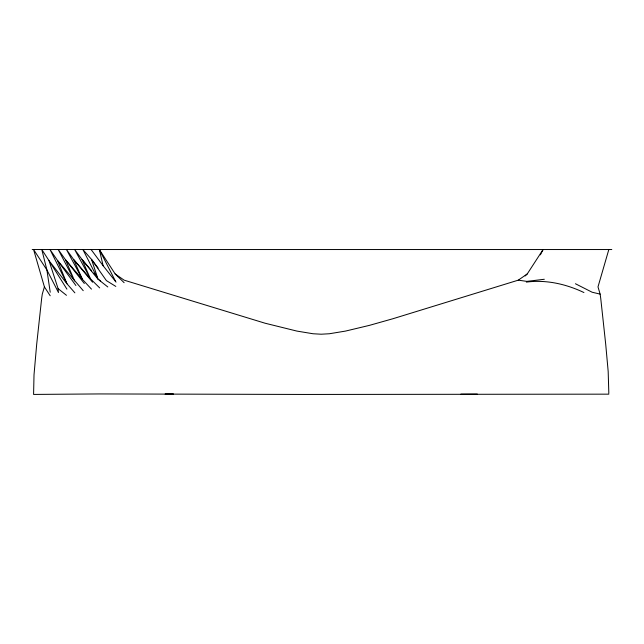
<?xml version="1.0" encoding="UTF-8"?>
<svg xmlns="http://www.w3.org/2000/svg" width="644" height="644" viewBox="0 0 644 644"><rect width="100%" height="100%" fill="white"/><g stroke="black" fill="none" stroke-linecap="round" stroke-linejoin="round"><path stroke-width="0.97" d="M608.83 393.339L608.178 371.483L605.698 344.138L600.747 298.462L600.128 294.107L597.994 286.886L608.83 249.534M608.822 394.16L304.773 394.45L99.329 393.935L33.585 394.426L34.011 374.864L36.7 344.138L41.659 298.462L42.279 294.107L44.412 286.886L33.577 249.534L46.899 269.949L58.467 292.537L58.081 288.609L49 260.627L41.796 249.534L46.899 269.949L50.224 292.239M540.372 254.847L543.085 249.534L527.251 273.933L525.174 275.962M116.049 282.104L103.137 265.755L99.321 249.534L115.155 273.933L124.107 280.156L265.127 323.232L296.916 331.088L313.04 333.753L321.203 334.212L329.366 333.753L345.49 331.088L369.366 325.381L393.017 318.708L518.291 280.156L527.251 273.933M544.317 279.263L526.84 281.388L518.291 280.156M526.357 282.104C546.12 279.496 566.1 284.036 583.939 292.537M477.317 394.056L460.887 394.12M32.2 249.534L611.8 249.534M173.3 394.088L165.081 394.08L173.3 394.104M600.128 294.107L592.174 292.239L575.438 283.746M115.815 286.419L106.381 280.599L91.504 259.371L82.883 249.534L98.081 279.263L107.814 286.958M58.081 288.609L66.461 295.314M115.155 273.933L124.131 282.708M99.683 287.908L90.418 278.747L73.657 259.54L66.445 249.534L82.472 279.416L91.472 289.132M83.221 290.686L57.493 260.45L50.015 249.534L66.968 283.746L74.881 292.843M91.673 270.826L82.038 259.516L74.664 249.534L90.418 278.747L82.038 259.516L98.081 279.263L91.504 259.371L98.146 268.057M93.597 273.088L94.885 274.602M99.385 279.882L100.665 281.388M92.551 282.209L73.657 259.54L82.472 279.416L65.535 259.806L58.226 249.534L74.624 280.961L65.535 259.806L84.34 283.505M91.102 249.534L103.137 265.755M75.895 285.509L57.493 260.45L66.968 283.746L49 260.627L66.92 289.14M44.412 286.886L50.2 295.765M99.321 249.534L115.566 281.388"/></g></svg>
